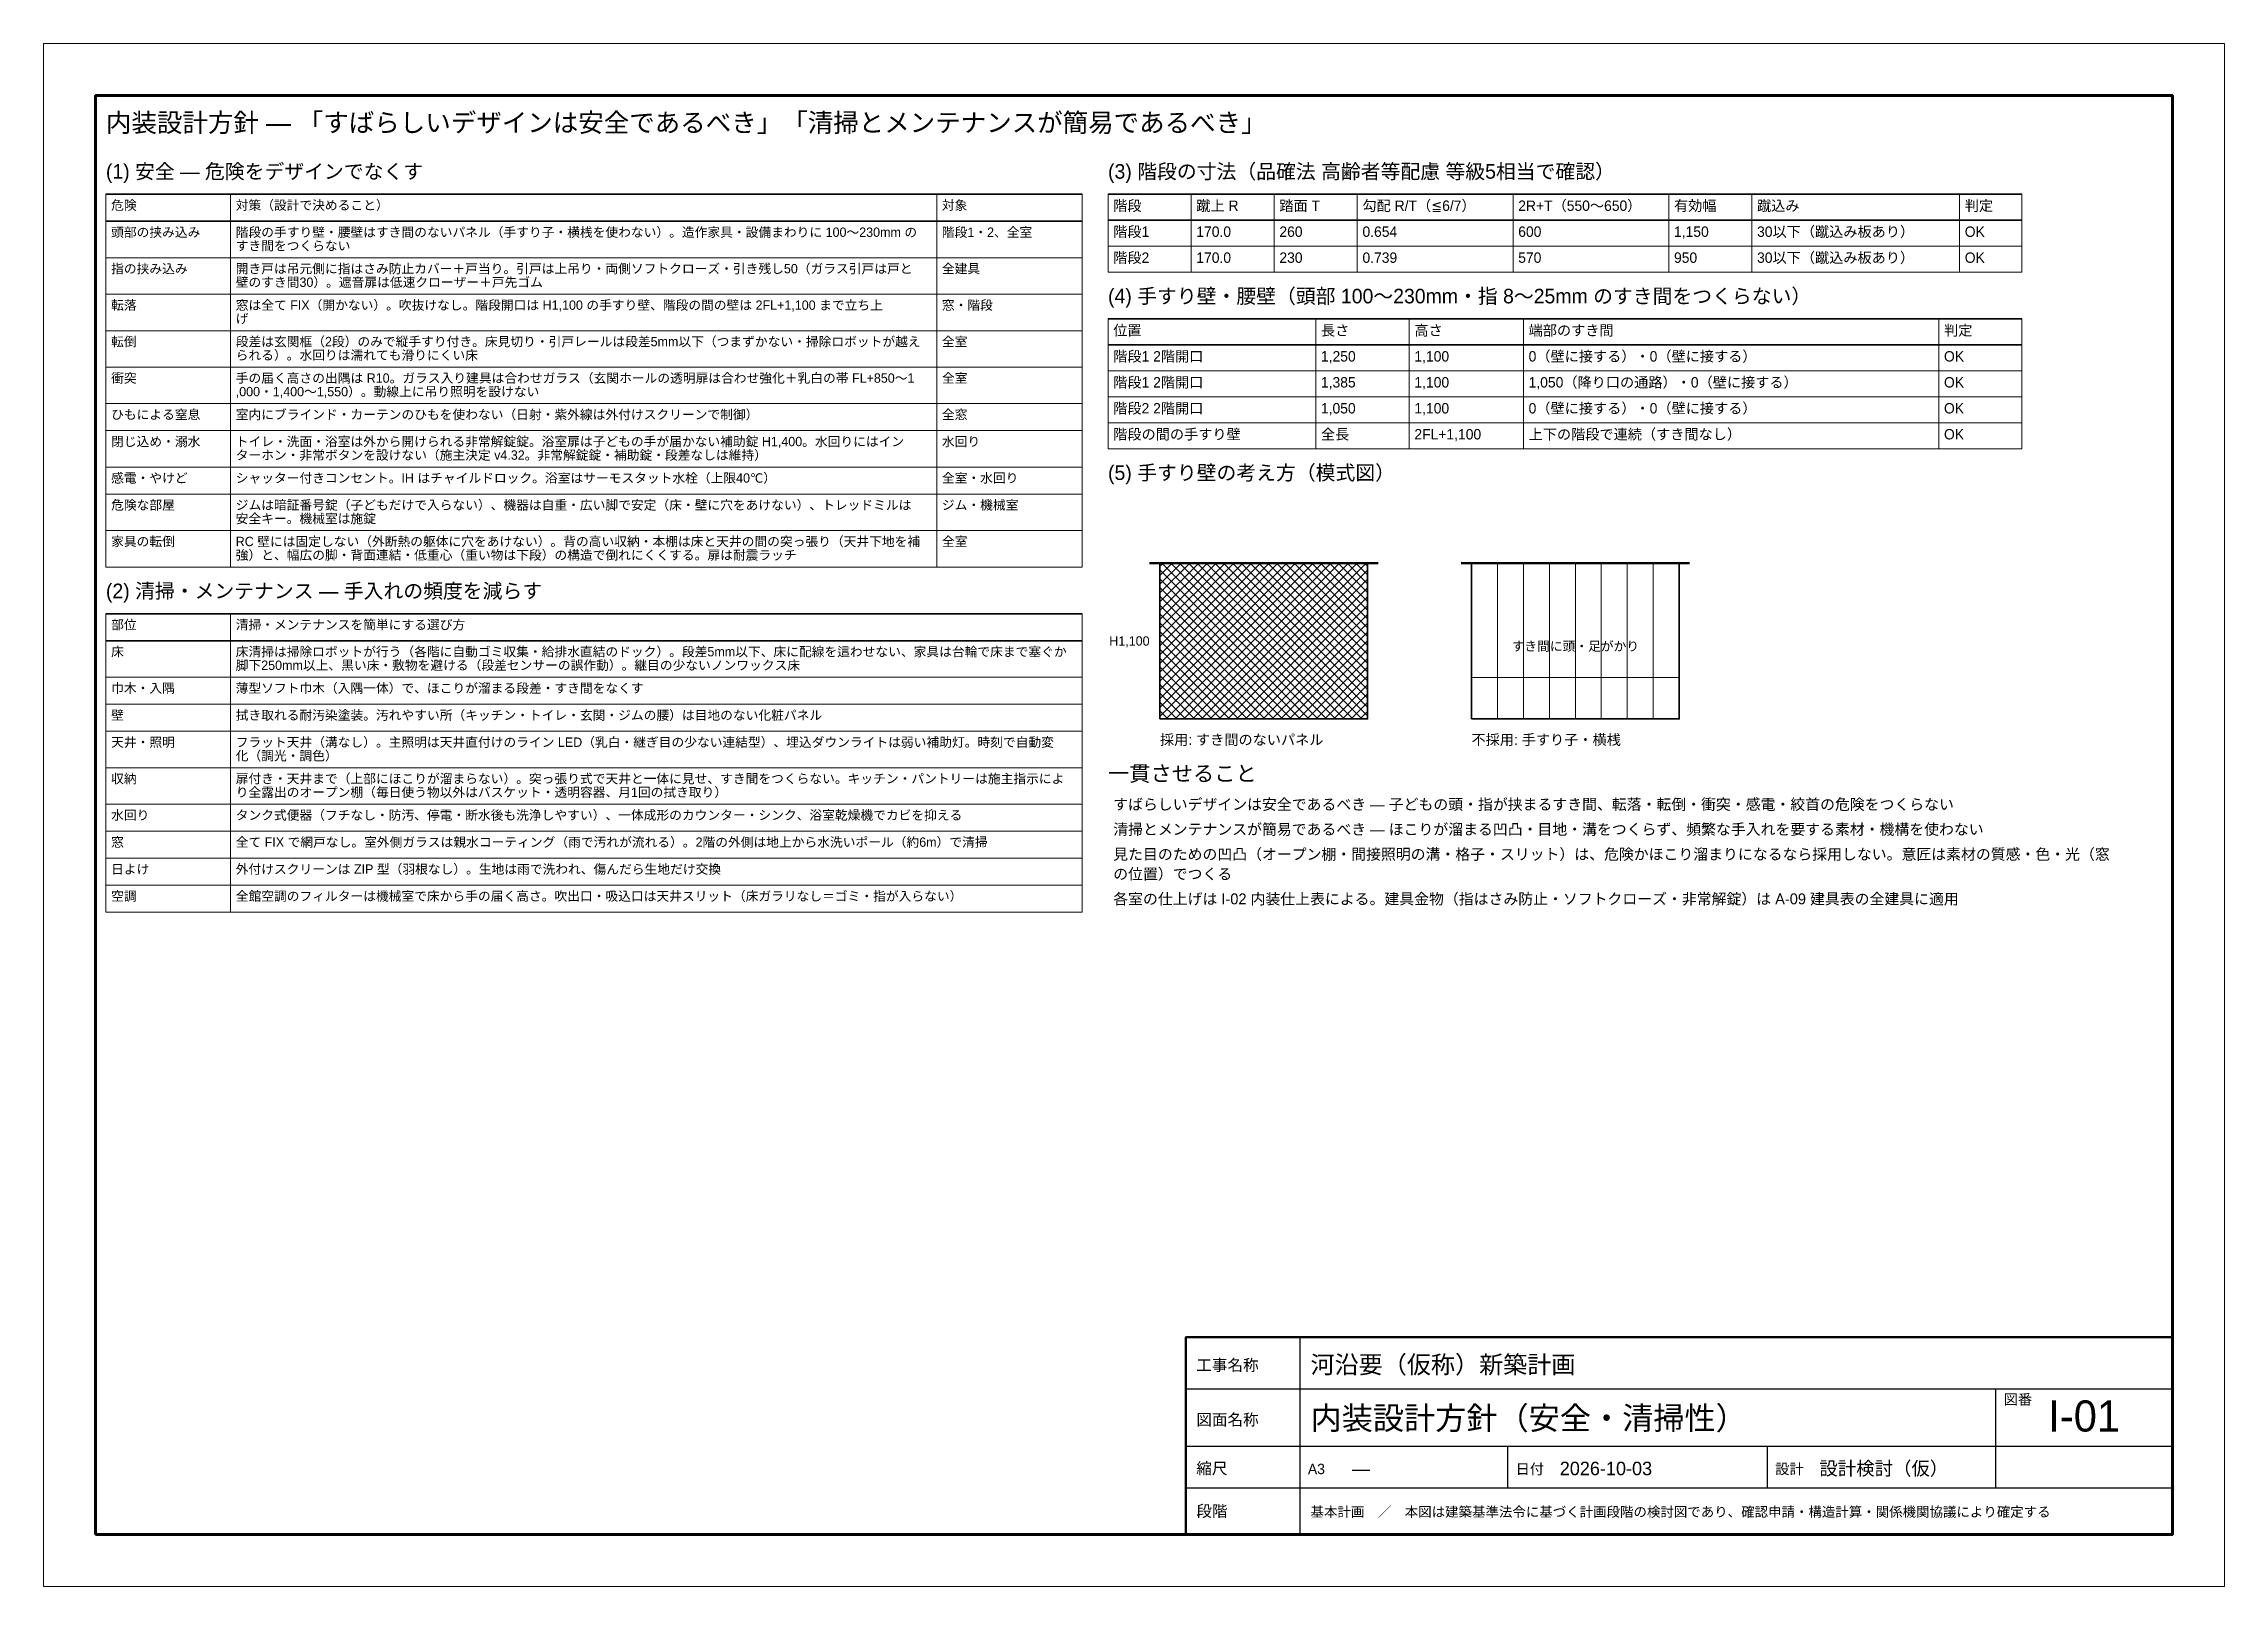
# Model space of a CAD drawing. Header units: millimetres. Extents: x 0 to 420, y 0 to 297.
import ezdxf
from ezdxf.enums import TextEntityAlignment as Align

# ---------------------------------------------------------------- set-up
doc = ezdxf.new("R2010")
doc.units = ezdxf.units.MM
doc.header["$LTSCALE"] = 0.5
for name, color, linetype, lineweight in [('A-CUT-INS', 9, 'Continuous', 9), ('A-HIDDEN', 8, 'Continuous', 13), ('A-TEXT', 7, 'Continuous', 18), ('A-VIS', 7, 'Continuous', 18), ('G-FRAME', 7, 'Continuous', 70), ('G-TABLE', 7, 'Continuous', 18), ('G-TITLE', 7, 'Continuous', 25)]:
    doc.layers.add(name, color=color, linetype=linetype, lineweight=lineweight)
doc.styles.add('JP', font='ipag.ttf')

msp = doc.modelspace()

# ---------------------------------------------------------------- hatches: boundary and pattern name
at = {"layer": 'A-CUT-INS'}
h = msp.add_hatch(dxfattribs=at)
h.set_pattern_fill('ANSI37', scale=0.377953)
h.paths.add_polyline_path([(255, 167), (255, 197), (215, 197), (215, 167)])

# ---------------------------------------------------------------- linework, layer by layer
at = {"layer": 'A-HIDDEN'}
for p, q in [((280, 167), (280, 197)), ((285, 167), (285, 197)), ((290, 167), (290, 197)), ((295, 167), (295, 197)), ((300, 167), (300, 197)), ((305, 167), (305, 197)), ((310, 167), (310, 197)), ((275, 175), (315, 175))]:
    msp.add_line(p, q, dxfattribs=at)
at = {"layer": 'A-HIDDEN', "lineweight": 35}
msp.add_lwpolyline([(275, 167), (315, 167), (315, 197), (275, 197)], close=True, dxfattribs=at)
at = {"layer": 'A-VIS', "lineweight": 50}
for p, q in [((213, 197), (257, 197)), ((273, 197), (317, 197))]:
    msp.add_line(p, q, dxfattribs=at)
at = {"layer": 'A-VIS', "lineweight": 35}
msp.add_lwpolyline([(215, 167), (255, 167), (255, 197), (215, 197)], close=True, dxfattribs=at)
at = {"layer": 'G-FRAME', "lineweight": 0}
msp.add_lwpolyline([(0, 0), (420, 0), (420, 297), (0, 297)], close=True, dxfattribs=at)
at = {"layer": 'G-FRAME'}
msp.add_lwpolyline([(10, 10), (410, 10), (410, 287), (10, 287)], close=True, dxfattribs=at)
at = {"layer": 'G-TABLE', "lineweight": 35}
for points in [[(12, 268), (200, 268)], [(205, 268), (381, 268)], [(12, 262.8), (200, 262.8)], [(205, 263), (381, 263)], [(205, 244), (381, 244)], [(205, 239), (381, 239)], [(12, 187.24), (200, 187.24)], [(12, 182.04), (200, 182.04)]]:
    msp.add_lwpolyline(points, dxfattribs=at)
at = {"layer": 'G-TABLE'}
for points in [[(12, 268), (12, 196.24)], [(36, 268), (36, 196.24)], [(172, 268), (172, 196.24)], [(200, 268), (200, 196.24)], [(205, 268), (205, 253)], [(221, 268), (221, 253)], [(237, 268), (237, 253)], [(253, 268), (253, 253)], [(283, 268), (283, 253)], [(313, 268), (313, 253)], [(329, 268), (329, 253)], [(369, 268), (369, 253)], [(381, 268), (381, 253)], [(205, 244), (205, 219)], [(245, 244), (245, 219)], [(263, 244), (263, 219)], [(285, 244), (285, 219)], [(365, 244), (365, 219)], [(381, 244), (381, 219)], [(12, 187.24), (12, 129.78)], [(36, 187.24), (36, 129.78)], [(200, 187.24), (200, 129.78)]]:
    msp.add_lwpolyline(points, dxfattribs=at)
at = {"layer": 'G-TABLE', "lineweight": 18}
for points in [[(205, 258), (381, 258)], [(12, 255.78), (200, 255.78)], [(205, 253), (381, 253)], [(12, 248.76), (200, 248.76)], [(12, 241.74), (200, 241.74)], [(12, 234.72), (200, 234.72)], [(205, 234), (381, 234)], [(12, 227.7), (200, 227.7)], [(205, 229), (381, 229)], [(205, 224), (381, 224)], [(12, 222.5), (200, 222.5)], [(205, 219), (381, 219)], [(12, 215.48), (200, 215.48)], [(12, 210.28), (200, 210.28)], [(12, 203.26), (200, 203.26)], [(12, 196.24), (200, 196.24)], [(12, 175.02), (200, 175.02)], [(12, 169.82), (200, 169.82)], [(12, 164.62), (200, 164.62)], [(12, 157.6), (200, 157.6)], [(12, 150.58), (200, 150.58)], [(12, 145.38), (200, 145.38)], [(12, 140.18), (200, 140.18)], [(12, 134.98), (200, 134.98)], [(12, 129.78), (200, 129.78)]]:
    msp.add_lwpolyline(points, dxfattribs=at)
at = {"layer": 'G-TITLE'}
for p, q in [((242, 10), (242, 48)), ((220, 38), (410, 38)), ((376, 19), (376, 38)), ((220, 27), (410, 27)), ((242, 19), (242, 27)), ((282, 19), (282, 27)), ((332, 19), (332, 27)), ((220, 19), (410, 19))]:
    msp.add_line(p, q, dxfattribs=at)
at = {"layer": 'G-TITLE', "lineweight": 50}
msp.add_lwpolyline([(220, 10), (410, 10), (410, 48), (220, 48)], close=True, dxfattribs=at)

# ---------------------------------------------------------------- texts
at = {"layer": 'A-TEXT', "style": 'JP'}
for s, height, p in [('内装設計方針 — 「すばらしいデザインは安全であるべき」「清掃とメンテナンスが簡易であるべき」', 3.6, (12, 280)), ('(1) 安全 — 危険をデザインでなくす', 2.8, (12, 271)), ('(3) 階段の寸法（品確法 高齢者等配慮 等級5相当で確認）', 2.8, (205, 271)), ('危険', 1.8, (13, 265)), ('対策（設計で決めること）', 1.8, (37, 265)), ('対象', 1.8, (173, 265)), ('階段', 2, (206, 264.8)), ('蹴上 R', 2, (222, 264.8)), ('踏面 T', 2, (238, 264.8)), ('勾配 R/T（≦6/7）', 2, (254, 264.8)), ('2R+T（550〜650）', 2, (284, 264.8)), ('有効幅', 2, (314, 264.8)), ('蹴込み', 2, (330, 264.8)), ('判定', 2, (370, 264.8)), ('頭部の挟み込み', 1.8, (13, 259.8)), ('階段の手すり壁・腰壁はすき間のないパネル（手すり子・横桟を使わない）。造作家具・設備まわりに 100〜230mm の', 1.8, (37, 259.8)), ('階段1・2、全室', 1.8, (173, 259.8)), ('階段1', 2, (206, 259.8)), ('170.0', 2, (222, 259.8)), ('260', 2, (238, 259.8)), ('0.654', 2, (254, 259.8)), ('600', 2, (284, 259.8)), ('1,150', 2, (314, 259.8)), ('30以下（蹴込み板あり）', 2, (330, 259.8)), ('OK', 2, (370, 259.8)), ('すき間をつくらない', 1.8, (37, 257.19)), ('階段2', 2, (206, 254.8)), ('170.0', 2, (222, 254.8)), ('230', 2, (238, 254.8)), ('0.739', 2, (254, 254.8)), ('570', 2, (284, 254.8)), ('950', 2, (314, 254.8)), ('30以下（蹴込み板あり）', 2, (330, 254.8)), ('OK', 2, (370, 254.8)), ('指の挟み込み', 1.8, (13, 252.78)), ('壁のすき間30）。遮音扉は低速クローザー＋戸先ゴム', 1.8, (37, 250.17)), ('開き戸は吊元側に指はさみ防止カバー＋戸当り。引戸は上吊り・両側ソフトクローズ・引き残し50（ガラス引戸は戸と', 1.8, (37, 252.78)), ('全建具', 1.8, (173, 252.78)), ('転落', 1.8, (13, 245.76)), ('窓は全て FIX（開かない）。吹抜けなし。階段開口は H1,100 の手すり壁、階段の間の壁は 2FL+1,100 まで立ち上', 1.8, (37, 245.76)), ('窓・階段', 1.8, (173, 245.76)), ('(4) 手すり壁・腰壁（頭部 100〜230mm・指 8〜25mm のすき間をつくらない）', 2.8, (205, 247)), ('げ', 1.8, (37, 243.15)), ('転倒', 1.8, (13, 238.74)), ('段差は玄関框（2段）のみで縦手すり付き。床見切り・引戸レールは段差5mm以下（つまずかない・掃除ロボットが越え', 1.8, (37, 238.74)), ('全室', 1.8, (173, 238.74)), ('位置', 2, (206, 240.8)), ('長さ', 2, (246, 240.8)), ('高さ', 2, (264, 240.8)), ('端部のすき間', 2, (286, 240.8)), ('判定', 2, (366, 240.8)), ('られる）。水回りは濡れても滑りにくい床', 1.8, (37, 236.13)), ('階段1 2階開口', 2, (206, 235.8)), ('1,250', 2, (246, 235.8)), ('1,100', 2, (264, 235.8)), ('0（壁に接する）・0（壁に接する）', 2, (286, 235.8)), ('OK', 2, (366, 235.8)), ('衝突', 1.8, (13, 231.72)), ('手の届く高さの出隅は R10。ガラス入り建具は合わせガラス（玄関ホールの透明扉は合わせ強化＋乳白の帯 FL+850〜1', 1.8, (37, 231.72)), (',000・1,400〜1,550）。動線上に吊り照明を設けない', 1.8, (37, 229.11)), ('全室', 1.8, (173, 231.72)), ('階段1 2階開口', 2, (206, 230.8)), ('1,385', 2, (246, 230.8)), ('1,100', 2, (264, 230.8)), ('1,050（降り口の通路）・0（壁に接する）', 2, (286, 230.8)), ('OK', 2, (366, 230.8)), ('室内にブラインド・カーテンのひもを使わない（日射・紫外線は外付けスクリーンで制御）', 1.8, (37, 224.7)), ('階段2 2階開口', 2, (206, 225.8)), ('1,050', 2, (246, 225.8)), ('1,100', 2, (264, 225.8)), ('0（壁に接する）・0（壁に接する）', 2, (286, 225.8)), ('OK', 2, (366, 225.8)), ('ひもによる窒息', 1.8, (13, 224.7)), ('全窓', 1.8, (173, 224.7)), ('階段の間の手すり壁', 2, (206, 220.8)), ('全長', 2, (246, 220.8)), ('2FL+1,100', 2, (264, 220.8)), ('上下の階段で連続（すき間なし）', 2, (286, 220.8)), ('OK', 2, (366, 220.8)), ('閉じ込め・溺水', 1.8, (13, 219.5)), ('ターホン・非常ボタンを設けない（施主決定 v4.32。非常解錠錠・補助錠・段差なしは維持）', 1.8, (37, 216.89)), ('トイレ・洗面・浴室は外から開けられる非常解錠錠。浴室扉は子どもの手が届かない補助錠 H1,400。水回りにはイン', 1.8, (37, 219.5)), ('水回り', 1.8, (173, 219.5)), ('感電・やけど', 1.8, (13, 212.48)), ('シャッター付きコンセント。IH はチャイルドロック。浴室はサーモスタット水栓（上限40℃）', 1.8, (37, 212.48)), ('全室・水回り', 1.8, (173, 212.48)), ('(5) 手すり壁の考え方（模式図）', 2.8, (205, 213)), ('危険な部屋', 1.8, (13, 207.28)), ('安全キー。機械室は施錠', 1.8, (37, 204.67)), ('ジムは暗証番号錠（子どもだけで入らない）、機器は自重・広い脚で安定（床・壁に穴をあけない）、トレッドミルは', 1.8, (37, 207.28)), ('ジム・機械室', 1.8, (173, 207.28)), ('家具の転倒', 1.8, (13, 200.26)), ('RC 壁には固定しない（外断熱の躯体に穴をあけない）。背の高い収納・本棚は床と天井の間の突っ張り（天井下地を補', 1.8, (37, 200.26)), ('全室', 1.8, (173, 200.26)), ('強）と、幅広の脚・背面連結・低重心（重い物は下段）の構造で倒れにくくする。扉は耐震ラッチ', 1.8, (37, 197.65)), ('(2) 清掃・メンテナンス — 手入れの頻度を減らす', 2.8, (12, 190.24)), ('部位', 1.8, (13, 184.24)), ('清掃・メンテナンスを簡単にする選び方', 1.8, (37, 184.24)), ('床', 1.8, (13, 179.04)), ('床清掃は掃除ロボットが行う（各階に自動ゴミ収集・給排水直結のドック）。段差5mm以下、床に配線を這わせない、家具は台輪で床まで塞ぐか', 1.8, (37, 179.04)), ('脚下250mm以上、黒い床・敷物を避ける（段差センサーの誤作動）。継目の少ないノンワックス床', 1.8, (37, 176.43)), ('巾木・入隅', 1.8, (13, 172.02)), ('薄型ソフト巾木（入隅一体）で、ほこりが溜まる段差・すき間をなくす', 1.8, (37, 172.02)), ('壁', 1.8, (13, 166.82)), ('拭き取れる耐汚染塗装。汚れやすい所（キッチン・トイレ・玄関・ジムの腰）は目地のない化粧パネル', 1.8, (37, 166.82)), ('採用: すき間のないパネル', 2, (215, 162)), ('不採用: 手すり子・横桟', 2, (275, 162)), ('天井・照明', 1.8, (13, 161.62)), ('化（調光・調色）', 1.8, (37, 159.01)), ('フラット天井（溝なし）。主照明は天井直付けのライン LED（乳白・継ぎ目の少ない連結型）、埋込ダウンライトは弱い補助灯。時刻で自動変', 1.8, (37, 161.62)), ('収納', 1.8, (13, 154.6)), ('扉付き・天井まで（上部にほこりが溜まらない）。突っ張り式で天井と一体に見せ、すき間をつくらない。キッチン・パントリーは施主指示によ', 1.8, (37, 154.6)), ('一貫させること', 3, (205, 155)), ('り全露出のオープン棚（毎日使う物以外はバスケット・透明容器、月1回の拭き取り）', 1.8, (37, 151.99)), ('すばらしいデザインは安全であるべき — 子どもの頭・指が挟まるすき間、転落・転倒・衝突・感電・絞首の危険をつくらない', 2.1, (206, 149.5)), ('水回り', 1.8, (13, 147.58)), ('タンク式便器（フチなし・防汚、停電・断水後も洗浄しやすい）、一体成形のカウンター・シンク、浴室乾燥機でカビを抑える', 1.8, (37, 147.58)), ('清掃とメンテナンスが簡易であるべき — ほこりが溜まる凹凸・目地・溝をつくらず、頻繁な手入れを要する素材・機構を使わない', 2.1, (206, 144.7)), ('窓', 1.8, (13, 142.38)), ('全て FIX で網戸なし。室外側ガラスは親水コーティング（雨で汚れが流れる）。2階の外側は地上から水洗いポール（約6m）で清掃', 1.8, (37, 142.38)), ('日よけ', 1.8, (13, 137.18)), ('外付けスクリーンは ZIP 型（羽根なし）。生地は雨で洗われ、傷んだら生地だけ交換', 1.8, (37, 137.18)), ('見た目のための凹凸（オープン棚・間接照明の溝・格子・スリット）は、危険かほこり溜まりになるなら採用しない。意匠は素材の質感・色・光（窓', 2.1, (206, 139.9)), ('の位置）でつくる', 2.1, (206, 136.1)), ('空調', 1.8, (13, 131.98)), ('全館空調のフィルターは機械室で床から手の届く高さ。吹出口・吸込口は天井スリット（床ガラリなし＝ゴミ・指が入らない）', 1.8, (37, 131.98)), ('各室の仕上げは I-02 内装仕上表による。建具金物（指はさみ防止・ソフトクローズ・非常解錠）は A-09 建具表の全建具に適用', 2.1, (206, 131.3))]:
    msp.add_text(s, height=height, dxfattribs=at).set_placement(p)
msp.add_text('H1,100', height=1.8, dxfattribs=at).set_placement((213, 182), align=Align.MIDDLE_RIGHT)
msp.add_text('すき間に頭・足がかり', height=1.8, dxfattribs=at).set_placement((295, 181), align=Align.MIDDLE_CENTER)
at = {"layer": 'G-TITLE', "style": 'JP'}
for s, height, p in [('工事名称', 2.2, (222, 41.5)), ('河沿要（仮称）新築計画', 3.4, (244, 41)), ('内装設計方針（安全・清掃性）', 4.4, (244, 30.2)), ('図番', 2, (377.5, 35)), ('図面名称', 2.2, (222, 31)), ('縮尺', 2.2, (222, 21.6)), ('A3', 2, (243.5, 21.6)), ('—', 2.6, (252, 21.4)), ('日付', 2, (283.5, 21.6)), ('2026-10-03', 2.6, (292, 21.4)), ('設計', 2, (333.5, 21.6)), ('設計検討（仮）', 2.6, (342, 21.4)), ('段階', 2.2, (222, 13.4)), ('基本計画\u3000／\u3000本図は建築基準法令に基づく計画段階の検討図であり、確認申請・構造計算・関係機関協議により確定する', 1.9, (244, 13.4))]:
    msp.add_text(s, height=height, dxfattribs=at).set_placement(p)
msp.add_text('I-01', height=6, dxfattribs=at).set_placement((393, 28), align=Align.BOTTOM_CENTER)

doc.saveas('drawing.dxf')
